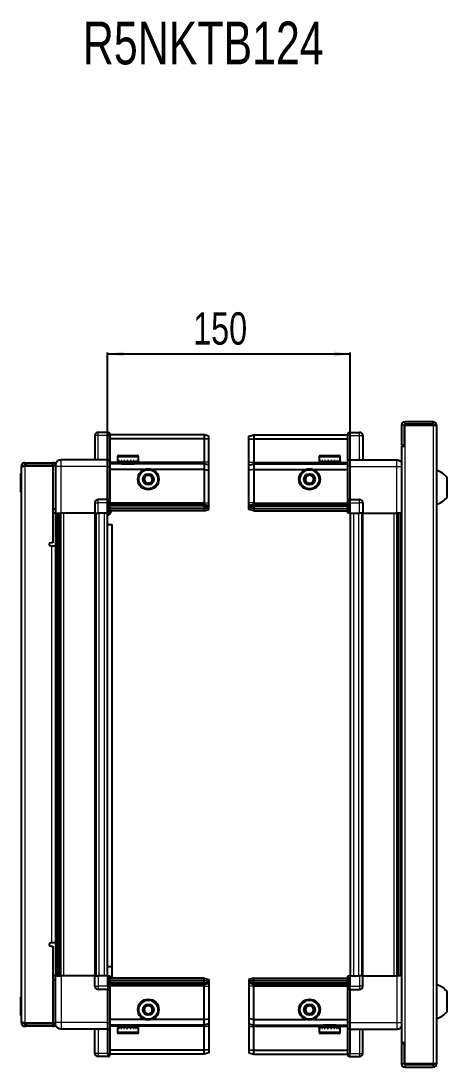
# Model space of a CAD drawing. Header units: millimetres. Extents: x 1315 to 4550, y 427 to 1624.
# Drawn here: x 2843 to 3107, y 977 to 1624 of the extents above; entities that cross this region are included whole.
import ezdxf

# ---------------------------------------------------------------- set-up
doc = ezdxf.new("R2010")
doc.units = ezdxf.units.MM
doc.layers.add('FORMAT', color=7, linetype='Continuous')
doc.styles.add('SLDTEXTSTYLE0', font='TXT', dxfattribs={"width": 0.75})
doc.dimstyles.new('SLDDIMSTYLE0', dxfattribs={"dimtxt": 20, "dimasz": 10, "dimexe": 0, "dimexo": 0.0625, "dimgap": 5, "dimtad": 2, "dimdec": 1, "dimrnd": 1e-09, "dimzin": 12, "dimdsep": 46, "dimtxsty": 'SLDTEXTSTYLE0', "dimsah": 1, "dimcen": 0.09, "dimadec": 0, "dimazin": 3, "dimtfac": 1, "dimtofl": 0, "dimtmove": 0, "dimatfit": 3, "dimfxl": 0, "dimfrac": 2, "dimtolj": 1, "dimtzin": 12, "dimarcsym": 0})

# ---------------------------------------------------------------- blocks, each defined once
blk = doc.blocks.new('_D_5')
at = {"layer": 'FORMAT'}
for p, q in [((2896.98, 1319.33), (2896.98, 1418.82)), ((2896.98, 1417.82), (3046.98, 1417.82)), ((3046.98, 1319.33), (3046.98, 1418.82))]:
    blk.add_line(p, q, dxfattribs=at)
for points in [[(2896.98, 1417.82), (2906.98, 1416.28), (2906.98, 1419.36)], [(3046.98, 1417.82), (3036.98, 1419.36), (3036.98, 1416.28)]]:
    blk.add_solid(points, dxfattribs=at)
at = {"layer": 'FORMAT', "insert": (2949.81, 1443.6), "char_height": 20, "attachment_point": 1, "style": 'SLDTEXTSTYLE0'}
blk.add_mtext('150', dxfattribs=at)

msp = doc.modelspace()

# ---------------------------------------------------------------- linework, layer by layer
at = {"color": 7, "linetype": 'Continuous', "lineweight": 25}
for p, q in [((3078.83, 1373.72), (3078.83, 1361.32)), ((3080.33, 1373.72), (3080.33, 1361.32)), ((3080.83, 1360.82), (3080.83, 1373.72)), ((3080.83, 1373.72), (3098.23, 1373.72)), ((3098.23, 1375.82), (3080.93, 1375.82)), ((3098.23, 1374.32), (3080.93, 1374.32)), ((3098.23, 1374.32), (3098.23, 1375.82)), ((3098.23, 1373.72), (3100.33, 1373.72)), ((3100.33, 1373.72), (3100.33, 978.92)), ((2889.13, 1367.32), (2889.13, 1352.32)), ((2897.13, 1369.32), (2891.13, 1369.32)), ((2897.13, 1369.32), (2897.46, 1369.32)), ((2897.13, 1369.32), (2897.13, 1367.32)), ((2897.13, 1352.52), (2897.13, 1367.32)), ((2897.13, 1352.52), (2897.13, 1367.32)), ((2898.33, 1368.82), (2897.46, 1369.32)), ((2898.33, 1367.32), (2898.33, 1368.82)), ((2956.63, 1367.82), (2898.33, 1367.82)), ((2898.33, 1367.32), (2898.33, 1352.52)), ((2956.63, 1365.32), (2898.33, 1365.32)), ((2956.63, 1367.82), (2956.63, 1365.32)), ((2959.63, 1367.02), (2956.63, 1367.82)), ((2956.63, 1365.32), (2956.63, 1350.82)), ((2959.63, 1365.17), (2956.63, 1365.32)), ((2959.63, 1365.17), (2959.63, 1367.02)), ((2959.63, 1350.82), (2959.63, 1365.17)), ((2984.33, 1367.02), (2987.33, 1367.82)), ((2984.33, 1365.17), (2984.33, 1367.02)), ((2984.33, 1365.17), (2987.33, 1365.32)), ((2984.33, 1350.82), (2984.33, 1365.17)), ((2987.33, 1367.82), (2987.33, 1365.32)), ((2987.33, 1367.82), (3045.63, 1367.82)), ((2987.33, 1365.32), (2987.33, 1350.82)), ((2987.33, 1365.32), (3045.63, 1365.32)), ((3046.49, 1369.32), (3045.63, 1368.82)), ((3046.49, 1369.32), (3045.63, 1368.82)), ((3045.63, 1368.82), (3045.63, 1367.32)), ((3045.63, 1352.52), (3045.63, 1367.32)), ((3046.83, 1369.32), (3046.49, 1369.32)), ((3046.83, 1369.32), (3046.49, 1369.32)), ((3046.83, 1367.32), (3046.83, 1369.32)), ((3046.83, 1369.32), (3046.83, 1369.32)), ((3046.83, 1369.32), (3052.83, 1369.32)), ((3046.83, 1367.32), (3046.83, 1352.52)), ((3054.83, 1367.32), (3054.83, 1352.32)), ((3078.73, 1360.82), (3078.73, 991.82)), ((3078.73, 1360.82), (3080.83, 1360.82)), ((3078.83, 1361.32), (3080.33, 1361.32)), ((2897.13, 1352.32), (2868.13, 1352.32)), ((2897.13, 1352.32), (2897.13, 1352.52)), ((2897.13, 1352.32), (2898.33, 1352.32)), ((2897.13, 1348.32), (2897.13, 1352.32)), ((2898.33, 1352.52), (2898.33, 1352.32)), ((2898.33, 1352.32), (2898.33, 1348.32)), ((2903.13, 1354.22), (2903.13, 1351.82)), ((2903.93, 1355.02), (2911.09, 1355.02)), ((2911.09, 1355.02), (2915.33, 1355.02)), ((2916.13, 1351.82), (2916.13, 1354.22)), ((3027.83, 1354.22), (3027.83, 1351.32)), ((3028.63, 1355.02), (3040.03, 1355.02)), ((3040.83, 1351.32), (3040.83, 1354.22)), ((3045.63, 1352.32), (3045.63, 1352.52)), ((3046.83, 1352.32), (3045.63, 1352.32)), ((3045.63, 1348.32), (3045.63, 1352.32)), ((3046.83, 1352.52), (3046.83, 1352.32)), ((3046.83, 1352.32), (3046.83, 1348.32)), ((3046.83, 1352.32), (3075.83, 1352.32)), ((2845.13, 1348.47), (2843.63, 1348.47)), ((2843.63, 1347.97), (2843.63, 1348.47)), ((2843.63, 1004.67), (2843.63, 1347.97)), ((2845.73, 1349.07), (2845.73, 1350.57)), ((2845.73, 1350.57), (2846.63, 1350.57)), ((2845.73, 1349.07), (2846.63, 1349.07)), ((2845.73, 1348.57), (2863.13, 1348.57)), ((2846.63, 1350.57), (2863.13, 1350.57)), ((2846.63, 1349.07), (2846.63, 1350.57)), ((2846.63, 1349.07), (2863.13, 1349.07)), ((2863.13, 1349.07), (2863.13, 1350.57)), ((2864.63, 1348.57), (2863.13, 1348.57)), ((2863.13, 1348.57), (2863.13, 1301.07)), ((2864.63, 1348.32), (2864.63, 1319.32)), ((2897.13, 1328.02), (2897.13, 1348.32)), ((2956.63, 1349.82), (2898.33, 1349.82)), ((2898.33, 1348.32), (2898.33, 1328.02)), ((2919.63, 1346.32), (2898.33, 1346.32)), ((2903.13, 1351.82), (2903.13, 1351.32)), ((2903.13, 1351.32), (2903.26, 1351.32)), ((2903.45, 1351.82), (2903.26, 1351.82)), ((2903.26, 1351.82), (2903.26, 1351.32)), ((2903.26, 1351.32), (2903.45, 1351.32)), ((2903.45, 1351.82), (2903.45, 1351.32)), ((2903.45, 1351.32), (2903.98, 1351.32)), ((2904.38, 1351.82), (2903.98, 1351.82)), ((2903.98, 1351.82), (2903.98, 1351.32)), ((2903.98, 1351.32), (2904.38, 1351.32)), ((2904.38, 1351.82), (2904.38, 1351.32)), ((2904.38, 1351.32), (2905.25, 1351.32)), ((2905.23, 1351.32), (2905.23, 1351.22)), ((2905.23, 1351.22), (2914.03, 1351.22)), ((2905.82, 1351.82), (2905.25, 1351.82)), ((2905.25, 1351.82), (2905.25, 1351.32)), ((2905.25, 1351.32), (2905.82, 1351.32)), ((2905.63, 1350.82), (2906.32, 1350.34)), ((2905.63, 1350.82), (2910.66, 1350.82)), ((2906.32, 1350.34), (2905.63, 1349.86)), ((2905.63, 1349.86), (2905.63, 1349.82)), ((2905.63, 1349.86), (2910.66, 1349.86)), ((2905.82, 1351.82), (2905.82, 1351.32)), ((2905.82, 1351.32), (2906.95, 1351.32)), ((2906.32, 1350.34), (2910.48, 1350.34)), ((2907.64, 1351.82), (2906.95, 1351.82)), ((2906.95, 1351.82), (2906.95, 1351.32)), ((2906.95, 1351.32), (2907.64, 1351.32)), ((2907.64, 1351.82), (2907.64, 1351.32)), ((2907.64, 1351.32), (2908.91, 1351.32)), ((2909.65, 1351.82), (2908.91, 1351.82)), ((2908.91, 1351.82), (2908.91, 1351.32)), ((2908.91, 1351.32), (2909.14, 1351.32)), ((2909.14, 1351.82), (2909.14, 1351.32)), ((2909.64, 1351.82), (2909.64, 1351.32)), ((2909.64, 1351.32), (2909.65, 1351.32)), ((2909.65, 1351.82), (2909.65, 1351.32)), ((2909.65, 1351.32), (2910.94, 1351.32)), ((2910.48, 1350.34), (2912.94, 1350.34)), ((2910.66, 1350.82), (2913.63, 1350.82)), ((2910.66, 1349.86), (2913.63, 1349.86)), ((2911.65, 1351.82), (2910.94, 1351.82)), ((2910.94, 1351.82), (2910.94, 1351.32)), ((2911, 1351.82), (2911, 1351.32)), ((2911, 1351.32), (2911.65, 1351.32)), ((2911.65, 1351.82), (2911.65, 1351.32)), ((2911.65, 1351.32), (2912.84, 1351.32)), ((2913.46, 1351.82), (2912.84, 1351.82)), ((2912.84, 1351.82), (2912.84, 1351.32)), ((2912.84, 1351.32), (2913.46, 1351.32)), ((2912.94, 1350.34), (2913.63, 1350.82)), ((2913.63, 1349.86), (2912.94, 1350.34)), ((2913.46, 1351.82), (2913.46, 1351.32)), ((2913.46, 1351.32), (2914.43, 1351.32)), ((2913.63, 1349.82), (2913.63, 1349.86)), ((2914.03, 1351.22), (2914.03, 1351.32)), ((2914.9, 1351.82), (2914.43, 1351.82)), ((2914.43, 1351.82), (2914.43, 1351.32)), ((2914.43, 1351.32), (2914.9, 1351.32)), ((2914.9, 1351.82), (2914.9, 1351.32)), ((2914.9, 1351.32), (2915.55, 1351.32)), ((2915.82, 1351.82), (2915.55, 1351.82)), ((2915.55, 1351.82), (2915.55, 1351.32)), ((2915.55, 1351.32), (2915.82, 1351.32)), ((2915.82, 1351.82), (2915.82, 1351.32)), ((2915.82, 1351.32), (2916.09, 1351.32)), ((2916.13, 1351.82), (2916.09, 1351.82)), ((2916.09, 1351.82), (2916.09, 1351.32)), ((2916.09, 1351.32), (2916.13, 1351.32)), ((2916.13, 1351.82), (2916.13, 1351.32)), ((2956.63, 1346.32), (2924.63, 1346.32)), ((2956.63, 1350.82), (2956.63, 1349.82)), ((2956.63, 1349.82), (2956.63, 1346.32)), ((2959.63, 1349.02), (2956.63, 1349.82)), ((2956.63, 1346.32), (2956.63, 1325.82)), ((2956.63, 1346.32), (2959.63, 1345.99)), ((2959.63, 1349.02), (2959.63, 1350.82)), ((2959.63, 1345.99), (2959.63, 1349.02)), ((2959.63, 1325.82), (2959.63, 1345.99)), ((2984.33, 1349.02), (2984.33, 1350.82)), ((2984.33, 1349.02), (2987.33, 1349.82)), ((2984.33, 1345.99), (2984.33, 1349.02)), ((2987.33, 1346.32), (2984.33, 1345.99)), ((2984.33, 1325.82), (2984.33, 1345.99)), ((2987.33, 1350.82), (2987.33, 1349.82)), ((2987.33, 1349.82), (2987.33, 1346.32)), ((2987.33, 1349.82), (3045.63, 1349.82)), ((2987.33, 1346.32), (2987.33, 1325.82)), ((2987.33, 1346.32), (3019.33, 1346.32)), ((3024.33, 1346.32), (3045.63, 1346.32)), ((3027.83, 1351.32), (3027.86, 1351.32)), ((3027.98, 1351.82), (3027.86, 1351.82)), ((3027.86, 1351.82), (3027.86, 1351.32)), ((3027.86, 1351.32), (3027.98, 1351.32)), ((3027.98, 1351.82), (3027.98, 1351.32)), ((3027.98, 1351.32), (3028.39, 1351.32)), ((3028.73, 1351.82), (3028.39, 1351.82)), ((3028.39, 1351.82), (3028.39, 1351.32)), ((3028.39, 1351.32), (3028.73, 1351.32)), ((3028.73, 1351.82), (3028.73, 1351.32)), ((3028.73, 1351.32), (3029.51, 1351.32)), ((3030.03, 1351.82), (3029.51, 1351.82)), ((3029.51, 1351.82), (3029.51, 1351.32)), ((3029.51, 1351.32), (3030.03, 1351.32)), ((3029.93, 1351.32), (3029.93, 1351.22)), ((3029.93, 1351.22), (3038.73, 1351.22)), ((3030.03, 1351.82), (3030.03, 1351.32)), ((3030.03, 1351.32), (3031.09, 1351.32)), ((3030.33, 1350.82), (3031.02, 1350.34)), ((3030.33, 1350.82), (3038.33, 1350.82)), ((3031.02, 1350.34), (3030.33, 1349.86)), ((3030.33, 1349.86), (3030.33, 1349.82)), ((3030.33, 1349.86), (3038.33, 1349.86)), ((3031.02, 1350.34), (3037.64, 1350.34)), ((3031.75, 1351.82), (3031.09, 1351.82)), ((3031.09, 1351.82), (3031.09, 1351.32)), ((3031.09, 1351.32), (3031.75, 1351.32)), ((3031.75, 1351.82), (3031.75, 1351.32)), ((3031.75, 1351.32), (3032.99, 1351.32)), ((3033.72, 1351.82), (3032.99, 1351.82)), ((3032.99, 1351.82), (3032.99, 1351.32)), ((3032.99, 1351.32), (3033.42, 1351.32)), ((3033.42, 1351.82), (3033.42, 1351.32)), ((3033.72, 1351.82), (3033.72, 1351.32)), ((3033.72, 1351.32), (3035.02, 1351.32)), ((3035.75, 1351.82), (3035.02, 1351.82)), ((3035.02, 1351.82), (3035.02, 1351.32)), ((3035.29, 1351.82), (3035.29, 1351.32)), ((3035.29, 1351.32), (3035.75, 1351.32)), ((3035.75, 1351.82), (3035.75, 1351.32)), ((3035.75, 1351.32), (3036.98, 1351.32)), ((3037.64, 1351.82), (3036.98, 1351.82)), ((3036.98, 1351.82), (3036.98, 1351.32)), ((3036.98, 1351.32), (3037.64, 1351.32)), ((3037.64, 1351.82), (3037.64, 1351.32)), ((3037.64, 1351.32), (3038.69, 1351.32)), ((3037.64, 1350.34), (3038.33, 1350.82)), ((3038.33, 1349.86), (3037.64, 1350.34)), ((3038.33, 1349.82), (3038.33, 1349.86)), ((3039.21, 1351.82), (3038.69, 1351.82)), ((3038.69, 1351.82), (3038.69, 1351.32)), ((3038.69, 1351.32), (3039.21, 1351.32)), ((3038.73, 1351.22), (3038.73, 1351.32)), ((3039.21, 1351.82), (3039.21, 1351.32)), ((3039.21, 1351.32), (3039.96, 1351.32)), ((3040.29, 1351.82), (3039.96, 1351.82)), ((3039.96, 1351.82), (3039.96, 1351.32)), ((3039.96, 1351.32), (3040.29, 1351.32)), ((3040.29, 1351.82), (3040.29, 1351.32)), ((3040.29, 1351.32), (3040.69, 1351.32)), ((3040.8, 1351.82), (3040.69, 1351.82)), ((3040.69, 1351.82), (3040.69, 1351.32)), ((3040.69, 1351.32), (3040.8, 1351.32)), ((3040.8, 1351.82), (3040.8, 1351.32)), ((3040.8, 1351.32), (3040.83, 1351.32)), ((3045.63, 1328.02), (3045.63, 1348.32)), ((3046.83, 1348.32), (3046.83, 1328.02)), ((2843.63, 1343.96), (2843.33, 1343.96)), ((2843.33, 1332.39), (2843.33, 1343.96)), ((3106.93, 1329.32), (3106.93, 1341.32)), ((2843.33, 1332.39), (2843.63, 1332.39)), ((2897.13, 1327.82), (2891.13, 1327.82)), ((2897.13, 1327.82), (2897.13, 1328.02)), ((2897.13, 1327.82), (2897.13, 1325.82)), ((2897.13, 1327.82), (2898.33, 1327.82)), ((2898.33, 1328.02), (2898.33, 1327.82)), ((2898.33, 1327.15), (2898.33, 1327.82)), ((2898.33, 1327.15), (2898.33, 1319.32)), ((3045.63, 1327.82), (3045.63, 1328.02)), ((3046.83, 1327.82), (3045.63, 1327.82)), ((3045.63, 1327.82), (3045.63, 1327.15)), ((3045.63, 1319.32), (3045.63, 1327.15)), ((3046.83, 1328.02), (3046.83, 1327.82)), ((3046.83, 1325.82), (3046.83, 1327.82)), ((3046.83, 1327.82), (3052.83, 1327.82)), ((3046.83, 1325.82), (3046.83, 1327.82)), ((2863.13, 1322.07), (2864.63, 1322.07)), ((2889.13, 1325.82), (2889.13, 1319.32)), ((2897.13, 1319.32), (2897.13, 1325.82)), ((2897.13, 1319.32), (2897.13, 1325.82)), ((2897.46, 1319.32), (2897.46, 1325.82)), ((2956.63, 1324.82), (2898.33, 1324.82)), ((2956.63, 1323.82), (2898.33, 1323.82)), ((2956.63, 1322.32), (2898.33, 1322.32)), ((2956.63, 1320.82), (2898.33, 1320.82)), ((2956.63, 1325.82), (2956.63, 1324.82)), ((2956.63, 1324.82), (2956.63, 1323.82)), ((2956.63, 1324.82), (2959.63, 1324.02)), ((2956.63, 1323.82), (2956.63, 1322.32)), ((2956.63, 1323.82), (2959.63, 1323.28)), ((2956.63, 1322.32), (2959.63, 1322.78)), ((2956.63, 1322.32), (2956.63, 1320.82)), ((2956.63, 1320.82), (2959.63, 1321.63)), ((2959.63, 1324.02), (2959.63, 1325.82)), ((2959.63, 1323.28), (2959.63, 1324.02)), ((2959.63, 1322.78), (2959.63, 1323.28)), ((2959.63, 1321.63), (2959.63, 1322.78)), ((2984.33, 1324.02), (2984.33, 1325.82)), ((2987.33, 1324.82), (2984.33, 1324.02)), ((2984.33, 1323.28), (2984.33, 1324.02)), ((2987.33, 1323.82), (2984.33, 1323.28)), ((2984.33, 1322.78), (2984.33, 1323.28)), ((2984.33, 1321.63), (2984.33, 1322.78)), ((2987.33, 1322.32), (2984.33, 1322.78)), ((2987.33, 1320.82), (2984.33, 1321.63)), ((2987.33, 1325.82), (2987.33, 1324.82)), ((2987.33, 1324.82), (2987.33, 1323.82)), ((2987.33, 1324.82), (3045.63, 1324.82)), ((2987.33, 1323.82), (3045.63, 1323.82)), ((2987.33, 1323.82), (2987.33, 1322.32)), ((2987.33, 1322.32), (2987.33, 1320.82)), ((2987.33, 1322.32), (3045.63, 1322.32)), ((2987.33, 1320.82), (3045.63, 1320.82)), ((3046.49, 1325.82), (3046.49, 1319.32)), ((3046.83, 1325.82), (3046.83, 1319.32)), ((3054.83, 1325.82), (3054.83, 1319.32)), ((2864.63, 1319.32), (2863.13, 1319.32)), ((2865.28, 1033.32), (2865.28, 1319.32)), ((2867.07, 1319.32), (2867.07, 1033.32)), ((2867.1, 1319.32), (2867.1, 1033.32)), ((2889.13, 1319.32), (2868.13, 1319.32)), ((2889.13, 1319.32), (2891.13, 1319.32)), ((2889.78, 1033.32), (2889.78, 1319.32)), ((2897.13, 1319.32), (2891.13, 1319.32)), ((2896.98, 1033.32), (2896.98, 1319.32)), ((2897.13, 1319.32), (2897.46, 1319.32)), ((2897.13, 1319.32), (2897.13, 1319.32)), ((2898.33, 1319.32), (2897.46, 1319.32)), ((2897.46, 1319.32), (2897.46, 1319.32)), ((3046.49, 1319.32), (3045.63, 1319.32)), ((3046.83, 1319.32), (3046.49, 1319.32)), ((3046.83, 1319.32), (3052.83, 1319.32)), ((3046.98, 1319.32), (3046.98, 1033.32)), ((3054.83, 1319.32), (3052.83, 1319.32)), ((3054.18, 1319.32), (3054.18, 1033.32)), ((3054.83, 1319.32), (3075.83, 1319.32)), ((3076.85, 1033.32), (3076.85, 1319.32)), ((3076.88, 1033.32), (3076.88, 1319.32)), ((3078.68, 1319.32), (3078.68, 1033.32)), ((2896.98, 1312.32), (2899.48, 1312.32)), ((2899.48, 1312.32), (2899.48, 1038.82)), ((2863.13, 1301.07), (2861.78, 1301.07)), ((2861.78, 1299.07), (2862.53, 1299.07)), ((2862.53, 1299.07), (2864.63, 1299.07)), ((2864.63, 1299.07), (2864.63, 1053.57)), ((2862.53, 1053.57), (2861.78, 1053.57)), ((2861.78, 1051.57), (2863.13, 1051.57)), ((2864.63, 1053.57), (2862.53, 1053.57)), ((2863.13, 1051.57), (2863.13, 1004.07)), ((2899.48, 1038.82), (2896.98, 1038.82)), ((2899.48, 1038.82), (2899.48, 1031.82)), ((2864.63, 1033.32), (2863.13, 1033.32)), ((2864.63, 1030.57), (2863.13, 1030.57)), ((2864.63, 1004.32), (2864.63, 1033.32)), ((2889.13, 1033.32), (2868.13, 1033.32)), ((2889.13, 1026.82), (2889.13, 1033.32)), ((2889.13, 1033.32), (2891.13, 1033.32)), ((2897.13, 1033.32), (2891.13, 1033.32)), ((2897.13, 1026.82), (2897.13, 1033.32)), ((2897.13, 1033.32), (2897.46, 1033.32)), ((2897.46, 1026.82), (2897.46, 1033.32)), ((2897.46, 1033.32), (2898.33, 1033.32)), ((2898.33, 1033.32), (2898.33, 1025.5)), ((2956.63, 1031.82), (2898.33, 1031.82)), ((2956.63, 1030.32), (2898.33, 1030.32)), ((2956.63, 1028.82), (2898.33, 1028.82)), ((2956.63, 1030.32), (2956.63, 1031.82)), ((2956.63, 1031.82), (2959.63, 1031.02)), ((2956.63, 1028.82), (2956.63, 1030.32)), ((2956.63, 1030.32), (2959.63, 1029.87)), ((2956.63, 1028.82), (2959.63, 1029.37)), ((2956.63, 1027.82), (2956.63, 1028.82)), ((2959.63, 1031.02), (2959.63, 1029.87)), ((2959.63, 1029.87), (2959.63, 1029.37)), ((2959.63, 1029.37), (2959.63, 1028.63)), ((2987.33, 1031.82), (2984.33, 1031.02)), ((2984.33, 1031.02), (2984.33, 1029.87)), ((2987.33, 1030.32), (2984.33, 1029.87)), ((2984.33, 1029.87), (2984.33, 1029.37)), ((2987.33, 1028.82), (2984.33, 1029.37)), ((2984.33, 1029.37), (2984.33, 1028.63)), ((2987.33, 1030.32), (2987.33, 1031.82)), ((2987.33, 1031.82), (3045.63, 1031.82)), ((2987.33, 1028.82), (2987.33, 1030.32)), ((2987.33, 1030.32), (3045.63, 1030.32)), ((2987.33, 1028.82), (3045.63, 1028.82)), ((2987.33, 1027.82), (2987.33, 1028.82)), ((3045.63, 1025.5), (3045.63, 1033.32)), ((3045.63, 1033.32), (3046.49, 1033.32)), ((3046.49, 1033.32), (3046.49, 1033.32)), ((3046.49, 1033.32), (3046.49, 1026.82)), ((3046.83, 1033.32), (3046.49, 1033.32)), ((3046.83, 1033.32), (3046.83, 1026.82)), ((3046.83, 1033.32), (3046.83, 1033.32)), ((3046.83, 1033.32), (3052.83, 1033.32)), ((3046.83, 1033.32), (3046.83, 1026.82)), ((3054.83, 1033.32), (3052.83, 1033.32)), ((3054.83, 1026.82), (3054.83, 1033.32)), ((3054.83, 1033.32), (3075.83, 1033.32)), ((2897.13, 1024.82), (2891.13, 1024.82)), ((2897.13, 1026.82), (2897.13, 1024.82)), ((2897.13, 1026.82), (2897.13, 1024.82)), ((2897.13, 1024.82), (2898.33, 1024.82)), ((2897.13, 1024.62), (2897.13, 1024.82)), ((2897.13, 1004.32), (2897.13, 1024.62)), ((2956.63, 1027.82), (2898.33, 1027.82)), ((2898.33, 1024.82), (2898.33, 1025.5)), ((2898.33, 1024.82), (2898.33, 1024.62)), ((2898.33, 1024.62), (2898.33, 1004.32)), ((2956.63, 1027.82), (2959.63, 1028.63)), ((2956.63, 1026.82), (2956.63, 1027.82)), ((2956.63, 1006.32), (2956.63, 1026.82)), ((2959.63, 1028.63), (2959.63, 1026.82)), ((2959.63, 1026.82), (2959.63, 1006.66)), ((2987.33, 1027.82), (2984.33, 1028.63)), ((2984.33, 1028.63), (2984.33, 1026.82)), ((2984.33, 1026.82), (2984.33, 1006.66)), ((2987.33, 1027.82), (3045.63, 1027.82)), ((2987.33, 1026.82), (2987.33, 1027.82)), ((2987.33, 1006.32), (2987.33, 1026.82)), ((3045.63, 1025.5), (3045.63, 1024.82)), ((3046.83, 1024.82), (3045.63, 1024.82)), ((3045.63, 1024.62), (3045.63, 1024.82)), ((3045.63, 1004.32), (3045.63, 1024.62)), ((3046.83, 1024.82), (3046.83, 1026.82)), ((3046.83, 1024.82), (3046.83, 1024.62)), ((3046.83, 1024.82), (3052.83, 1024.82)), ((3046.83, 1024.62), (3046.83, 1004.32)), ((3106.93, 1011.32), (3106.93, 1023.32)), ((2843.63, 1020.26), (2843.33, 1020.26)), ((2843.33, 1010.58), (2843.33, 1020.26)), ((2843.33, 1008.69), (2843.33, 1010.58)), ((2843.33, 1008.69), (2843.63, 1008.69)), ((2843.63, 1004.17), (2843.63, 1004.67)), ((2845.13, 1004.17), (2843.63, 1004.17)), ((2863.13, 1004.07), (2845.73, 1004.07)), ((2845.73, 1003.57), (2845.73, 1002.07)), ((2845.73, 1003.57), (2846.63, 1003.57)), ((2863.13, 1003.57), (2846.63, 1003.57)), ((2846.63, 1003.57), (2846.63, 1002.07)), ((2863.13, 1004.07), (2864.63, 1004.07)), ((2863.13, 1003.57), (2863.13, 1002.07)), ((2897.13, 1000.32), (2897.13, 1004.32)), ((2919.63, 1006.32), (2898.33, 1006.32)), ((2898.33, 1004.32), (2898.33, 1000.32)), ((2956.63, 1002.82), (2898.33, 1002.82)), ((2905.63, 1002.82), (2905.63, 1002.79)), ((2905.63, 1002.79), (2906.32, 1002.31)), ((2905.73, 1002.79), (2905.63, 1002.79)), ((2913.63, 1002.79), (2905.73, 1002.79)), ((2912.94, 1002.31), (2913.63, 1002.79)), ((2913.63, 1002.79), (2913.63, 1002.82)), ((2956.63, 1006.32), (2924.63, 1006.32)), ((2956.63, 1006.32), (2959.63, 1006.66)), ((2956.63, 1002.82), (2956.63, 1006.32)), ((2959.63, 1003.63), (2956.63, 1002.82)), ((2956.63, 1001.82), (2956.63, 1002.82)), ((2959.63, 1006.66), (2959.63, 1003.63)), ((2959.63, 1003.63), (2959.63, 1001.82)), ((2987.33, 1006.32), (2984.33, 1006.66)), ((2984.33, 1006.66), (2984.33, 1003.63)), ((2984.33, 1003.63), (2987.33, 1002.82)), ((2984.33, 1003.63), (2984.33, 1001.82)), ((2987.33, 1006.32), (3019.33, 1006.32)), ((2987.33, 1002.82), (2987.33, 1006.32)), ((2987.33, 1002.82), (3045.63, 1002.82)), ((2987.33, 1001.82), (2987.33, 1002.82)), ((3024.33, 1006.32), (3045.63, 1006.32)), ((3030.33, 1002.82), (3030.33, 1002.79)), ((3030.33, 1002.79), (3031.02, 1002.31)), ((3038.33, 1002.79), (3030.33, 1002.79)), ((3037.64, 1002.31), (3038.33, 1002.79)), ((3038.33, 1002.79), (3038.33, 1002.82)), ((3045.63, 1000.32), (3045.63, 1004.32)), ((3046.83, 1004.32), (3046.83, 1000.32)), ((2845.73, 1002.07), (2846.63, 1002.07)), ((2863.13, 1002.07), (2846.63, 1002.07)), ((2897.13, 1000.32), (2868.13, 1000.32)), ((2889.13, 985.32), (2889.13, 1000.32)), ((2897.13, 1000.32), (2898.33, 1000.32)), ((2897.13, 1000.12), (2897.13, 1000.32)), ((2897.13, 985.32), (2897.13, 1000.12)), ((2898.33, 1000.32), (2898.33, 1000.12)), ((2898.33, 1000.12), (2898.33, 985.32)), ((2903.13, 1001.32), (2903.13, 998.42)), ((2903.22, 1001.32), (2903.13, 1001.32)), ((2903.22, 1000.82), (2903.22, 1001.32)), ((2903.39, 1001.32), (2903.22, 1001.32)), ((2903.22, 1000.82), (2903.39, 1000.82)), ((2903.39, 1000.82), (2903.39, 1001.32)), ((2903.88, 1001.32), (2903.39, 1001.32)), ((2903.88, 1000.82), (2903.88, 1001.32)), ((2904.26, 1001.32), (2903.88, 1001.32)), ((2903.88, 1000.82), (2904.26, 1000.82)), ((2904.08, 997.62), (2903.93, 997.62)), ((2915.33, 997.62), (2904.08, 997.62)), ((2904.26, 1000.82), (2904.26, 1001.32)), ((2905.1, 1001.32), (2904.26, 1001.32)), ((2905.1, 1000.82), (2905.1, 1001.32)), ((2905.66, 1001.32), (2905.1, 1001.32)), ((2905.1, 1000.82), (2905.66, 1000.82)), ((2905.23, 1001.42), (2905.23, 1001.32)), ((2910.62, 1001.42), (2905.23, 1001.42)), ((2906.32, 1002.31), (2905.63, 1001.82)), ((2905.73, 1001.82), (2905.63, 1001.82)), ((2905.66, 1000.82), (2905.66, 1001.32)), ((2906.76, 1001.32), (2905.66, 1001.32)), ((2913.63, 1001.82), (2905.73, 1001.82)), ((2906.4, 1002.31), (2906.32, 1002.31)), ((2912.94, 1002.31), (2906.4, 1002.31)), ((2906.76, 1000.82), (2906.76, 1001.32)), ((2907.44, 1001.32), (2906.76, 1001.32)), ((2906.76, 1000.82), (2907.44, 1000.82)), ((2907.44, 1000.82), (2907.44, 1001.32)), ((2908.71, 1001.32), (2907.44, 1001.32)), ((2908.71, 1000.82), (2908.71, 1001.32)), ((2909, 1001.32), (2908.71, 1001.32)), ((2908.71, 1000.82), (2909.44, 1000.82)), ((2909, 1000.82), (2909, 1001.32)), ((2909.44, 1000.82), (2909.44, 1001.32)), ((2910.74, 1001.32), (2909.44, 1001.32)), ((2914.03, 1001.42), (2910.62, 1001.42)), ((2910.74, 1000.82), (2910.74, 1001.32)), ((2910.74, 1000.82), (2911.46, 1000.82)), ((2910.87, 1000.82), (2910.87, 1001.32)), ((2911.46, 1001.32), (2910.87, 1001.32)), ((2911.46, 1000.82), (2911.46, 1001.32)), ((2912.66, 1001.32), (2911.46, 1001.32)), ((2912.66, 1000.82), (2912.66, 1001.32)), ((2913.3, 1001.32), (2912.66, 1001.32)), ((2912.66, 1000.82), (2913.3, 1000.82)), ((2913.63, 1001.82), (2912.94, 1002.31)), ((2913.3, 1000.82), (2913.3, 1001.32)), ((2914.29, 1001.32), (2913.3, 1001.32)), ((2914.03, 1001.32), (2914.03, 1001.42)), ((2914.29, 1000.82), (2914.29, 1001.32)), ((2914.77, 1001.32), (2914.29, 1001.32)), ((2914.29, 1000.82), (2914.77, 1000.82)), ((2914.77, 1000.82), (2914.77, 1001.32)), ((2915.46, 1001.32), (2914.77, 1001.32)), ((2915.46, 1000.82), (2915.46, 1001.32)), ((2915.75, 1001.32), (2915.46, 1001.32)), ((2915.46, 1000.82), (2915.75, 1000.82)), ((2915.75, 1000.82), (2915.75, 1001.32)), ((2916.06, 1001.32), (2915.75, 1001.32)), ((2916.06, 1000.82), (2916.06, 1001.32)), ((2916.12, 1001.32), (2916.06, 1001.32)), ((2916.06, 1000.82), (2916.12, 1000.82)), ((2916.12, 1000.82), (2916.12, 1001.32)), ((2916.13, 1001.32), (2916.12, 1001.32)), ((2916.13, 998.42), (2916.13, 1001.32)), ((2956.63, 987.32), (2956.63, 1001.82)), ((2959.63, 1001.82), (2959.63, 987.48)), ((2984.33, 1001.82), (2984.33, 987.48)), ((2987.33, 987.32), (2987.33, 1001.82)), ((3027.83, 1001.32), (3027.83, 998.42)), ((3027.85, 1001.32), (3027.83, 1001.32)), ((3027.85, 1000.82), (3027.85, 1001.32)), ((3027.94, 1001.32), (3027.85, 1001.32)), ((3027.85, 1000.82), (3027.94, 1000.82)), ((3027.94, 1000.82), (3027.94, 1001.32)), ((3028.32, 1001.32), (3027.94, 1001.32)), ((3028.32, 1000.82), (3028.32, 1001.32)), ((3028.63, 1001.32), (3028.32, 1001.32)), ((3028.32, 1000.82), (3028.63, 1000.82)), ((3028.63, 1000.82), (3028.63, 1001.32)), ((3029.37, 1001.32), (3028.63, 1001.32)), ((3040.03, 997.62), (3028.63, 997.62)), ((3029.37, 1000.82), (3029.37, 1001.32)), ((3029.88, 1001.32), (3029.37, 1001.32)), ((3029.37, 1000.82), (3029.88, 1000.82)), ((3029.88, 1000.82), (3029.88, 1001.32)), ((3030.92, 1001.32), (3029.88, 1001.32)), ((3029.93, 1001.42), (3029.93, 1001.32)), ((3038.73, 1001.42), (3029.93, 1001.42)), ((3031.02, 1002.31), (3030.33, 1001.82)), ((3038.33, 1001.82), (3030.33, 1001.82)), ((3030.92, 1000.82), (3030.92, 1001.32)), ((3031.57, 1001.32), (3030.92, 1001.32)), ((3030.92, 1000.82), (3031.57, 1000.82)), ((3037.64, 1002.31), (3031.02, 1002.31)), ((3031.57, 1000.82), (3031.57, 1001.32)), ((3032.79, 1001.32), (3031.57, 1001.32)), ((3032.79, 1000.82), (3032.79, 1001.32)), ((3033.29, 1001.32), (3032.79, 1001.32)), ((3032.79, 1000.82), (3033.52, 1000.82)), ((3033.29, 1000.82), (3033.29, 1001.32)), ((3033.52, 1000.82), (3033.52, 1001.32)), ((3034.82, 1001.32), (3033.52, 1001.32)), ((3034.82, 1000.82), (3034.82, 1001.32)), ((3034.82, 1000.82), (3035.55, 1000.82)), ((3035.16, 1000.82), (3035.16, 1001.32)), ((3035.55, 1001.32), (3035.16, 1001.32)), ((3035.55, 1000.82), (3035.55, 1001.32)), ((3036.8, 1001.32), (3035.55, 1001.32)), ((3036.8, 1000.82), (3036.8, 1001.32)), ((3037.46, 1001.32), (3036.8, 1001.32)), ((3036.8, 1000.82), (3037.46, 1000.82)), ((3037.46, 1000.82), (3037.46, 1001.32)), ((3038.54, 1001.32), (3037.46, 1001.32)), ((3038.33, 1001.82), (3037.64, 1002.31)), ((3038.54, 1000.82), (3038.54, 1001.32)), ((3039.07, 1001.32), (3038.54, 1001.32)), ((3038.54, 1000.82), (3039.07, 1000.82)), ((3038.73, 1001.32), (3038.73, 1001.42)), ((3039.07, 1000.82), (3039.07, 1001.32)), ((3039.86, 1001.32), (3039.07, 1001.32)), ((3039.86, 1000.82), (3039.86, 1001.32)), ((3040.21, 1001.32), (3039.86, 1001.32)), ((3039.86, 1000.82), (3040.21, 1000.82)), ((3040.21, 1000.82), (3040.21, 1001.32)), ((3040.64, 1001.32), (3040.21, 1001.32)), ((3040.64, 1000.82), (3040.64, 1001.32)), ((3040.78, 1001.32), (3040.64, 1001.32)), ((3040.64, 1000.82), (3040.78, 1000.82)), ((3040.78, 1000.82), (3040.78, 1001.32)), ((3040.83, 1001.32), (3040.78, 1001.32)), ((3040.83, 998.42), (3040.83, 1001.32)), ((3046.83, 1000.32), (3045.63, 1000.32)), ((3045.63, 1000.12), (3045.63, 1000.32)), ((3045.63, 985.32), (3045.63, 1000.12)), ((3046.83, 1000.32), (3046.83, 1000.12)), ((3046.83, 1000.32), (3075.83, 1000.32)), ((3046.83, 1000.12), (3046.83, 985.32)), ((3046.83, 1000.12), (3046.83, 985.32)), ((3054.83, 985.32), (3054.83, 1000.32)), ((3080.83, 991.82), (3078.73, 991.82)), ((3078.83, 991.32), (3080.33, 991.32)), ((3078.83, 991.32), (3078.83, 978.92)), ((3080.33, 991.32), (3080.33, 978.92)), ((3080.83, 978.92), (3080.83, 991.82)), ((2897.13, 985.32), (2897.13, 983.32)), ((2897.46, 983.32), (2898.33, 983.82)), ((2897.46, 983.32), (2898.33, 983.82)), ((2956.63, 987.32), (2898.33, 987.32)), ((2898.33, 983.82), (2898.33, 985.32)), ((2956.63, 984.82), (2898.33, 984.82)), ((2959.63, 987.48), (2956.63, 987.32)), ((2956.63, 984.82), (2956.63, 987.32)), ((2959.63, 985.63), (2956.63, 984.82)), ((2959.63, 987.48), (2959.63, 985.63)), ((2984.33, 987.48), (2987.33, 987.32)), ((2984.33, 987.48), (2984.33, 985.63)), ((2984.33, 985.63), (2987.33, 984.82)), ((2987.33, 987.32), (3045.63, 987.32)), ((2987.33, 984.82), (2987.33, 987.32)), ((2987.33, 984.82), (3045.63, 984.82)), ((3045.63, 985.32), (3045.63, 983.82)), ((3045.63, 983.82), (3046.49, 983.32)), ((3046.83, 983.32), (3046.83, 985.32)), ((2897.13, 983.32), (2891.13, 983.32)), ((2897.13, 983.32), (2897.46, 983.32)), ((2897.13, 983.32), (2897.46, 983.32)), ((2897.13, 983.32), (2897.13, 983.32)), ((3046.83, 983.32), (3046.49, 983.32)), ((3046.83, 983.32), (3052.83, 983.32)), ((3098.23, 978.92), (3080.83, 978.92)), ((3080.93, 978.32), (3098.23, 978.32)), ((3100.33, 978.92), (3098.23, 978.92)), ((3098.23, 978.32), (3098.23, 976.82)), ((3080.93, 976.82), (3098.23, 976.82))]:
    msp.add_line(p, q, dxfattribs=at)
at = {"color": 8, "linetype": 'Continuous', "lineweight": 18}
for p, q in [((3080.33, 1373.72), (3078.83, 1373.72)), ((3080.93, 1374.32), (3080.93, 1375.82)), ((3098.23, 1373.72), (3098.23, 978.92)), ((2891.13, 1367.32), (2889.13, 1367.32)), ((2891.13, 1367.32), (2891.13, 1369.32)), ((2891.13, 1352.32), (2891.13, 1367.32)), ((2897.13, 1367.32), (2891.13, 1367.32)), ((2897.13, 1367.32), (2898.33, 1367.32)), ((3046.83, 1367.32), (3045.63, 1367.32)), ((3046.83, 1367.32), (3052.83, 1367.32)), ((3052.83, 1367.32), (3052.83, 1369.32)), ((3052.83, 1352.32), (3052.83, 1367.32)), ((3052.83, 1367.32), (3054.83, 1367.32)), ((3080.83, 1360.82), (3080.83, 991.82)), ((2897.13, 1352.52), (2898.33, 1352.52)), ((2903.13, 1354.22), (2911.3, 1354.22)), ((2911.3, 1354.22), (2916.13, 1354.22)), ((3027.83, 1354.22), (3040.83, 1354.22)), ((3045.63, 1352.52), (3046.83, 1352.52)), ((2845.73, 1348.57), (2845.73, 1004.07)), ((2868.13, 1319.32), (2868.13, 1348.32)), ((2897.13, 1348.32), (2868.13, 1348.32)), ((2897.13, 1348.32), (2898.33, 1348.32)), ((2905.63, 1350.82), (2898.33, 1350.82)), ((2956.63, 1350.82), (2913.63, 1350.82)), ((2959.63, 1350.82), (2956.63, 1350.82)), ((2984.33, 1350.82), (2987.33, 1350.82)), ((2987.33, 1350.82), (3030.33, 1350.82)), ((3038.33, 1350.82), (3045.63, 1350.82)), ((3046.83, 1348.32), (3045.63, 1348.32)), ((3046.83, 1348.32), (3075.83, 1348.32)), ((3075.83, 1319.32), (3075.83, 1348.32)), ((2891.13, 1325.82), (2891.13, 1327.82)), ((2897.13, 1328.02), (2898.33, 1328.02)), ((3045.63, 1328.02), (3046.83, 1328.02)), ((3052.83, 1325.82), (3052.83, 1327.82)), ((2889.13, 1325.82), (2891.13, 1325.82)), ((2891.13, 1319.32), (2891.13, 1325.82)), ((2897.13, 1325.82), (2891.13, 1325.82)), ((2897.13, 1325.82), (2897.46, 1325.82)), ((2956.63, 1325.82), (2898.33, 1325.82)), ((2956.63, 1325.82), (2959.63, 1325.82)), ((2987.33, 1325.82), (2984.33, 1325.82)), ((2987.33, 1325.82), (3045.63, 1325.82)), ((3046.83, 1325.82), (3046.49, 1325.82)), ((3046.83, 1325.82), (3052.83, 1325.82)), ((3052.83, 1319.32), (3052.83, 1325.82)), ((3054.83, 1325.82), (3052.83, 1325.82)), ((2864.63, 1299.07), (2864.63, 1319.32)), ((2865.86, 1319.32), (2865.86, 1033.32)), ((2868.31, 1033.32), (2868.31, 1319.32)), ((2869.72, 1319.32), (2869.72, 1033.32)), ((2889.13, 1033.32), (2889.13, 1319.32)), ((2891.78, 1033.32), (2891.78, 1319.32)), ((2894.98, 1033.32), (2894.98, 1319.32)), ((2897.13, 1319.32), (2897.46, 1319.32)), ((3048.98, 1319.32), (3048.98, 1033.32)), ((3052.18, 1319.32), (3052.18, 1033.32)), ((3054.83, 1319.32), (3054.83, 1033.32)), ((3074.23, 1033.32), (3074.23, 1319.32)), ((3075.64, 1319.32), (3075.64, 1033.32)), ((3078.09, 1033.32), (3078.09, 1319.32)), ((2862.53, 1053.57), (2862.53, 1299.07)), ((2864.63, 1033.32), (2864.63, 1053.57)), ((2868.13, 1033.32), (2868.13, 1004.32)), ((2891.13, 1033.32), (2891.13, 1026.82)), ((3046.83, 1033.32), (3046.49, 1033.32)), ((3052.83, 1033.32), (3052.83, 1026.82)), ((3075.83, 1033.32), (3075.83, 1004.32)), ((2889.13, 1026.82), (2891.13, 1026.82)), ((2891.13, 1026.82), (2891.13, 1024.82)), ((2897.13, 1026.82), (2891.13, 1026.82)), ((2897.13, 1026.82), (2897.46, 1026.82)), ((2898.33, 1024.62), (2897.13, 1024.62)), ((2956.63, 1026.82), (2898.33, 1026.82)), ((2956.63, 1026.82), (2959.63, 1026.82)), ((2987.33, 1026.82), (2984.33, 1026.82)), ((2987.33, 1026.82), (3045.63, 1026.82)), ((3046.83, 1024.62), (3045.63, 1024.62)), ((3046.83, 1026.82), (3046.49, 1026.82)), ((3046.83, 1026.82), (3052.83, 1026.82)), ((3052.83, 1026.82), (3052.83, 1024.82)), ((3054.83, 1026.82), (3052.83, 1026.82)), ((2897.13, 1004.32), (2868.13, 1004.32)), ((2897.13, 1004.32), (2898.33, 1004.32)), ((3046.83, 1004.32), (3045.63, 1004.32)), ((3046.83, 1004.32), (3075.83, 1004.32)), ((2891.13, 1000.32), (2891.13, 985.32)), ((2898.33, 1000.12), (2897.13, 1000.12)), ((2905.63, 1001.82), (2898.33, 1001.82)), ((2903.3, 998.42), (2903.13, 998.42)), ((2916.13, 998.42), (2903.3, 998.42)), ((2956.63, 1001.82), (2913.63, 1001.82)), ((2959.63, 1001.82), (2956.63, 1001.82)), ((2984.33, 1001.82), (2987.33, 1001.82)), ((2987.33, 1001.82), (3030.33, 1001.82)), ((3040.83, 998.42), (3027.83, 998.42)), ((3038.33, 1001.82), (3045.63, 1001.82)), ((3046.83, 1000.12), (3045.63, 1000.12)), ((3052.83, 1000.32), (3052.83, 985.32)), ((2891.13, 985.32), (2889.13, 985.32)), ((2891.13, 985.32), (2891.13, 983.32)), ((2897.13, 985.32), (2891.13, 985.32)), ((2897.13, 985.32), (2898.33, 985.32)), ((3046.83, 985.32), (3045.63, 985.32)), ((3046.83, 985.32), (3052.83, 985.32)), ((3052.83, 985.32), (3052.83, 983.32)), ((3052.83, 985.32), (3054.83, 985.32)), ((3080.33, 978.92), (3078.83, 978.92)), ((3080.93, 978.32), (3080.93, 976.82))]:
    msp.add_line(p, q, dxfattribs=at)
at = {"color": 7, "linetype": 'Continuous', "lineweight": 25}
for centre, radius in [((2922.13, 1340.32), 6.5), ((3021.83, 1340.32), 6.5), ((2922.13, 1340.32), 3.46), ((3021.83, 1340.32), 3.46), ((2922.13, 1012.32), 6.5), ((2922.13, 1012.32), 3.46), ((3021.83, 1012.32), 6.5), ((3021.83, 1012.32), 3.46)]:
    msp.add_circle(centre, radius, dxfattribs=at)
at = {"color": 8, "linetype": 'Continuous', "lineweight": 18}
for centre in [(2922.13, 1340.32), (3021.83, 1340.32), (2922.13, 1012.32), (3021.83, 1012.32)]:
    msp.add_circle(centre, 5.7, dxfattribs=at)
at = {"color": 7, "linetype": 'Continuous', "lineweight": 25}
for centre, radius, start, end in [((3080.93, 1373.72), 2.1, 90, 180), ((3080.93, 1373.72), 0.6, 90, 180), ((3098.23, 1373.72), 2.1, 0, 90), ((3098.23, 1373.72), 0.6, 0, 90), ((2891.13, 1367.32), 2, 90, 180), ((3052.83, 1367.32), 2, 0, 90), ((2903.93, 1354.22), 0.8, 90, 180), ((2915.33, 1354.22), 0.8, 0, 90), ((3028.63, 1354.22), 0.8, 90, 180), ((3040.03, 1354.22), 0.8, 0, 90), ((2845.63, 1348.07), 0.5, 90, 117.7907), ((2863.03, 1348.47), 0.6, 9.59407, 90), ((2863.03, 1348.47), 2.1, 32.2369, 87.2706), ((2905.23, 1350.82), 0.4, 0, 90), ((2914.03, 1350.82), 0.4, 90, 180), ((3029.93, 1350.82), 0.4, 0, 90), ((3038.73, 1350.82), 0.4, 90, 180), ((3097.3, 1334.3), 11.91, 36.1266, 75.29965), ((2922.13, 1340.32), 2.5, 161.00659, 221.00659), ((2922.13, 1340.32), 2.5, 101.00659, 161.00659), ((2922.13, 1340.32), 2.5, 41.00659, 101.00659), ((2922.13, 1340.32), 2.5, 281.00659, 341.00659), ((2922.13, 1340.32), 2.5, 341.00659, 41.00659), ((3021.83, 1340.32), 2.5, 120.74103, 180.74103), ((3021.83, 1340.32), 2.5, 180.74103, 240.74103), ((3021.83, 1340.32), 2.5, 60.74103, 120.74103), ((3021.83, 1340.32), 2.5, 0.74103, 60.74103), ((3021.83, 1340.32), 2.5, 300.74103, 0.74103), ((2922.13, 1340.32), 2.5, 221.00659, 281.00659), ((3021.83, 1340.32), 2.5, 240.74103, 300.74103), ((2891.13, 1325.82), 2, 90, 180), ((3052.83, 1325.82), 2, 0, 90), ((3097.3, 1336.35), 11.91, 284.70035, 323.8734), ((2894.48, 1321.97), 5, 300, 346.70293), ((2861.78, 1300.07), 1, 90, 270), ((2861.78, 1052.57), 1, 90, 270), ((2891.13, 1026.82), 2, 180, 270), ((3052.83, 1026.82), 2, 270, 0), ((3097.3, 1016.3), 11.91, 36.1266, 75.29965), ((2922.13, 1012.32), 2.5, 127.98423, 187.98423), ((2922.13, 1012.32), 2.5, 187.98423, 247.98423), ((2922.13, 1012.32), 2.5, 67.98423, 127.98423), ((2922.13, 1012.32), 2.5, 247.98423, 307.98423), ((2922.13, 1012.32), 2.5, 7.98423, 67.98423), ((2922.13, 1012.32), 2.5, 307.98423, 7.98423), ((3021.83, 1012.32), 2.5, 155.91157, 215.91157), ((3021.83, 1012.32), 2.5, 95.91157, 155.91157), ((3021.83, 1012.32), 2.5, 215.91157, 275.91157), ((3021.83, 1012.32), 2.5, 35.91157, 95.91157), ((3021.83, 1012.32), 2.5, 275.91157, 335.91157), ((3021.83, 1012.32), 2.5, 335.91157, 35.91157), ((3097.3, 1018.35), 11.91, 284.70035, 323.8734), ((2845.63, 1004.57), 0.5, 243.58436, 270), ((2863.03, 1004.17), 0.6, 270, 350.40593), ((2863.03, 1004.17), 2.1, 272.7294, 327.8305), ((2903.93, 998.42), 0.8, 180, 270), ((2905.23, 1001.82), 0.4, 270, 0), ((2914.03, 1001.82), 0.4, 180, 270), ((2915.33, 998.42), 0.8, 270, 0), ((3028.63, 998.42), 0.8, 180, 270), ((3029.93, 1001.82), 0.4, 270, 0), ((3038.73, 1001.82), 0.4, 180, 270), ((3040.03, 998.42), 0.8, 270, 0), ((2891.13, 985.32), 2, 180, 270), ((3052.83, 985.32), 2, 270, 0), ((3080.93, 978.92), 2.1, 180, 270), ((3080.93, 978.92), 0.6, 180, 270), ((3098.23, 978.92), 2.1, 270, 0), ((3098.23, 978.92), 0.6, 270, 0)]:
    msp.add_arc(centre, radius, start, end, dxfattribs=at)
for centre, start_param, end_param in [((2900.92, 1325.82), 2.418858, 3.141593), ((3043.03, 1325.82), 0, 0.722734), ((2900.92, 1026.82), 3.141593, 3.864327), ((3043.03, 1026.82), 5.560451, 6.283185)]:
    msp.add_ellipse(centre, major_axis=(3.46, 0), ratio=0.57735, start_param=start_param, end_param=end_param, dxfattribs=at)
for points, knots in [([(2868.13, 1352.32), (2867.69, 1352.28), (2867.01, 1352.2), (2866.19, 1351.77), (2865.63, 1351.32), (2865.18, 1350.76), (2864.75, 1349.94), (2864.67, 1349.26), (2864.63, 1348.82)], [0, 0, 0, 0, 0.239457, 0.368361, 0.5, 0.631639, 0.760543, 1, 1, 1, 1]), ([(3075.83, 1352.32), (3076.27, 1352.28), (3076.95, 1352.21), (3077.76, 1351.77), (3078.31, 1351.33), (3078.59, 1350.96), (3078.73, 1350.77)], [0, 0, 0, 0, 0.384298, 0.591173, 0.802437, 1, 1, 1, 1]), ([(2845.73, 1350.57), (2845.47, 1350.55), (2844.98, 1350.49), (2844.34, 1350.1), (2843.87, 1349.54), (2843.65, 1348.96), (2843.63, 1348.6), (2843.63, 1348.47)], [0, 0, 0, 0, 0.230255, 0.448522, 0.666786, 0.88505, 1, 1, 1, 1]), ([(2843.63, 1347.97), (2843.65, 1348.02), (2843.71, 1348.11), (2844.1, 1348.24), (2844.66, 1348.37), (2845.24, 1348.48), (2845.6, 1348.55), (2845.73, 1348.57)], [0, 0, 0, 0, 0.230255, 0.448522, 0.666786, 0.88505, 1, 1, 1, 1]), ([(2864.63, 1348.82), (2864.63, 1348.82), (2864.63, 1348.8), (2864.63, 1348.69), (2864.63, 1348.52), (2864.63, 1348.39), (2864.63, 1348.32)], [0, 0, 0, 0, 0.249394, 0.500333, 0.750167, 1, 1, 1, 1]), ([(2919.29, 1339.77), (2919.46, 1340.26), (2919.78, 1341.17), (2920.09, 1342.08), (2920.23, 1342.5)], [0, 0, 0, 0, 0.534686, 1, 1, 1, 1]), ([(2921.19, 1337.59), (2920.96, 1337.85), (2920.42, 1338.48), (2919.77, 1339.23), (2919.38, 1339.68), (2919.29, 1339.77)], [0, 0, 0, 0, 0.362901, 0.866875, 1, 1, 1, 1]), ([(2920.23, 1342.5), (2920.74, 1342.6), (2921.69, 1342.78), (2922.63, 1342.97), (2923.07, 1343.05)], [0, 0, 0, 0, 0.5346859, 1, 1, 1, 1]), ([(2923.07, 1343.05), (2923.15, 1342.96), (2923.54, 1342.51), (2924.19, 1341.76), (2924.73, 1341.13), (2924.96, 1340.87)], [0, 0, 0, 0, 0.133125, 0.637099, 1, 1, 1, 1]), ([(2924.96, 1340.87), (2924.79, 1340.39), (2924.48, 1339.47), (2924.17, 1338.57), (2924.02, 1338.14)], [0, 0, 0, 0, 0.534686, 1, 1, 1, 1]), ([(3019.31, 1341.73), (3019.75, 1342), (3020.58, 1342.49), (3021.41, 1342.98), (3021.79, 1343.21)], [0, 0, 0, 0, 0.534686, 1, 1, 1, 1]), ([(3019.35, 1338.85), (3019.34, 1338.97), (3019.34, 1339.57), (3019.32, 1340.57), (3019.31, 1341.39), (3019.31, 1341.73)], [0, 0, 0, 0, 0.133125, 0.637099, 1, 1, 1, 1]), ([(3021.79, 1343.21), (3022.24, 1342.96), (3023.08, 1342.49), (3023.92, 1342.02), (3024.31, 1341.8)], [0, 0, 0, 0, 0.5346859, 1, 1, 1, 1]), ([(3024.31, 1341.8), (3024.31, 1341.45), (3024.32, 1340.63), (3024.34, 1339.64), (3024.34, 1339.04), (3024.35, 1338.91)], [0, 0, 0, 0, 0.362901, 0.866875, 1, 1, 1, 1]), ([(2924.02, 1338.14), (2923.51, 1338.05), (2922.57, 1337.86), (2921.63, 1337.68), (2921.19, 1337.59)], [0, 0, 0, 0, 0.534686, 1, 1, 1, 1]), ([(3021.86, 1337.44), (3021.41, 1337.69), (3020.57, 1338.16), (3019.74, 1338.63), (3019.35, 1338.85)], [0, 0, 0, 0, 0.534686, 1, 1, 1, 1]), ([(3024.35, 1338.91), (3023.9, 1338.65), (3023.07, 1338.16), (3022.25, 1337.67), (3021.86, 1337.44)], [0, 0, 0, 0, 0.534686, 1, 1, 1, 1]), ([(2864.63, 1319.32), (2864.67, 1319.32), (2864.74, 1319.32), (2865.35, 1319.32), (2866.23, 1319.32), (2867.22, 1319.32), (2867.87, 1319.32), (2868.13, 1319.32)], [0, 0, 0, 0, 0.214694, 0.429388, 0.644082, 0.858775, 1, 1, 1, 1]), ([(3078.68, 1319.32), (3078.64, 1319.32), (3078.42, 1319.32), (3077.7, 1319.32), (3076.74, 1319.32), (3076.09, 1319.32), (3075.83, 1319.32)], [0, 0, 0, 0, 0.071707, 0.420979, 0.770251, 1, 1, 1, 1]), ([(2864.63, 1033.32), (2864.67, 1033.32), (2864.74, 1033.32), (2865.35, 1033.32), (2866.23, 1033.32), (2867.22, 1033.32), (2867.87, 1033.32), (2868.13, 1033.32)], [0, 0, 0, 0, 0.214694, 0.429388, 0.644082, 0.858775, 1, 1, 1, 1]), ([(3078.68, 1033.32), (3078.64, 1033.32), (3078.42, 1033.32), (3077.7, 1033.32), (3076.74, 1033.32), (3076.09, 1033.32), (3075.83, 1033.32)], [0, 0, 0, 0, 0.071707, 0.420979, 0.770251, 1, 1, 1, 1]), ([(2919.45, 1013.41), (2919.86, 1013.72), (2920.62, 1014.32), (2921.37, 1014.91), (2921.73, 1015.18)], [0, 0, 0, 0, 0.5346859, 1, 1, 1, 1]), ([(2919.85, 1010.55), (2919.83, 1010.67), (2919.75, 1011.26), (2919.61, 1012.25), (2919.5, 1013.06), (2919.45, 1013.41)], [0, 0, 0, 0, 0.133125, 0.637099, 1, 1, 1, 1]), ([(2922.53, 1009.46), (2922.05, 1009.66), (2921.16, 1010.02), (2920.27, 1010.38), (2919.85, 1010.55)], [0, 0, 0, 0, 0.534686, 1, 1, 1, 1]), ([(2921.73, 1015.18), (2922.2, 1014.99), (2923.1, 1014.63), (2923.99, 1014.27), (2924.4, 1014.1)], [0, 0, 0, 0, 0.534686, 1, 1, 1, 1]), ([(2924.8, 1011.24), (2924.4, 1010.92), (2923.64, 1010.33), (2922.88, 1009.74), (2922.53, 1009.46)], [0, 0, 0, 0, 0.534686, 1, 1, 1, 1]), ([(2924.4, 1014.1), (2924.45, 1013.76), (2924.56, 1012.94), (2924.7, 1011.96), (2924.79, 1011.37), (2924.8, 1011.24)], [0, 0, 0, 0, 0.362901, 0.866875, 1, 1, 1, 1]), ([(3018.96, 1012.03), (3019.17, 1012.5), (3019.56, 1013.38), (3019.95, 1014.25), (3020.13, 1014.66)], [0, 0, 0, 0, 0.534686, 1, 1, 1, 1]), ([(3020.65, 1009.69), (3020.35, 1010.11), (3019.78, 1010.89), (3019.22, 1011.66), (3018.96, 1012.03)], [0, 0, 0, 0, 0.534686, 1, 1, 1, 1]), ([(3020.13, 1014.66), (3020.48, 1014.7), (3021.3, 1014.78), (3022.29, 1014.88), (3022.88, 1014.95), (3023.01, 1014.96)], [0, 0, 0, 0, 0.362901, 0.866875, 1, 1, 1, 1]), ([(3023.52, 1009.99), (3023.4, 1009.97), (3022.8, 1009.91), (3021.81, 1009.81), (3020.99, 1009.72), (3020.65, 1009.69)], [0, 0, 0, 0, 0.133125, 0.637099, 1, 1, 1, 1]), ([(3023.01, 1014.96), (3023.31, 1014.54), (3023.87, 1013.76), (3024.44, 1012.98), (3024.7, 1012.62)], [0, 0, 0, 0, 0.534686, 1, 1, 1, 1]), ([(3024.7, 1012.62), (3024.49, 1012.15), (3024.09, 1011.27), (3023.7, 1010.39), (3023.52, 1009.99)], [0, 0, 0, 0, 0.534686, 1, 1, 1, 1]), ([(2845.73, 1004.07), (2845.47, 1004.12), (2844.98, 1004.21), (2844.34, 1004.34), (2843.87, 1004.47), (2843.65, 1004.58), (2843.63, 1004.65), (2843.63, 1004.67)], [0, 0, 0, 0, 0.230255, 0.448522, 0.666786, 0.88505, 1, 1, 1, 1]), ([(2843.63, 1004.17), (2843.65, 1003.92), (2843.71, 1003.43), (2844.1, 1002.79), (2844.66, 1002.32), (2845.24, 1002.1), (2845.6, 1002.08), (2845.73, 1002.07)], [0, 0, 0, 0, 0.2302553, 0.4485219, 0.6667858, 0.8850496, 1, 1, 1, 1]), ([(2864.63, 1003.82), (2864.63, 1003.83), (2864.63, 1003.84), (2864.63, 1003.96), (2864.63, 1004.13), (2864.63, 1004.26), (2864.63, 1004.32)], [0, 0, 0, 0, 0.249394, 0.500333, 0.750167, 1, 1, 1, 1]), ([(2868.13, 1000.32), (2867.69, 1000.37), (2867.01, 1000.44), (2866.19, 1000.88), (2865.63, 1001.33), (2865.18, 1001.89), (2864.75, 1002.71), (2864.67, 1003.38), (2864.63, 1003.82)], [0, 0, 0, 0, 0.239457, 0.368361, 0.5, 0.631639, 0.760543, 1, 1, 1, 1]), ([(3075.83, 1000.32), (3076.27, 1000.37), (3076.95, 1000.44), (3077.76, 1000.88), (3078.31, 1001.32), (3078.59, 1001.69), (3078.73, 1001.87)], [0, 0, 0, 0, 0.384298, 0.591173, 0.802437, 1, 1, 1, 1])]:
    msp.add_open_spline(points, degree=3, knots=knots, dxfattribs=at)
at = {"color": 8, "linetype": 'Continuous', "lineweight": 18}
for points in [[(2868.13, 1348.32), (2868.13, 1348.85), (2868.13, 1349.9), (2868.13, 1351.22), (2868.13, 1352.14), (2868.13, 1352.26), (2868.13, 1352.32)], [(3075.83, 1348.32), (3075.83, 1348.85), (3075.83, 1349.9), (3075.83, 1351.22), (3075.83, 1352.14), (3075.83, 1352.26), (3075.83, 1352.32)], [(2868.13, 1004.32), (2868.13, 1003.8), (2868.13, 1002.75), (2868.13, 1001.43), (2868.13, 1000.5), (2868.13, 1000.38), (2868.13, 1000.32)], [(3075.83, 1004.32), (3075.83, 1003.8), (3075.83, 1002.75), (3075.83, 1001.43), (3075.83, 1000.5), (3075.83, 1000.38), (3075.83, 1000.32)]]:
    msp.add_open_spline(points, degree=3, dxfattribs=at)
at = {"color": 7, "linetype": 'Continuous', "lineweight": 25}
for points in [[(2845.73, 1349.07), (2845.65, 1349.06), (2845.49, 1349.05), (2845.29, 1348.91), (2845.15, 1348.71), (2845.14, 1348.55), (2845.13, 1348.47)], [(2845.13, 1004.17), (2845.14, 1004.09), (2845.15, 1003.94), (2845.29, 1003.74), (2845.49, 1003.6), (2845.65, 1003.58), (2845.73, 1003.57)]]:
    msp.add_open_spline(points, degree=3, dxfattribs=at)
at = {"color": 8, "linetype": 'Continuous', "lineweight": 18}
for points, knots in [([(2868.13, 1348.32), (2867.69, 1348.32), (2867.01, 1348.32), (2866.19, 1348.32), (2865.63, 1348.32), (2865.18, 1348.32), (2864.75, 1348.32), (2864.67, 1348.32), (2864.63, 1348.32)], [0, 0, 0, 0, 0.239457, 0.368361, 0.5, 0.631639, 0.760543, 1, 1, 1, 1]), ([(3075.83, 1348.32), (3076.27, 1348.32), (3076.95, 1348.32), (3077.76, 1348.32), (3078.31, 1348.32), (3078.59, 1348.32), (3078.73, 1348.32)], [0, 0, 0, 0, 0.3842982, 0.5911726, 0.8024372, 1, 1, 1, 1]), ([(2868.13, 1004.32), (2867.69, 1004.32), (2867.01, 1004.32), (2866.19, 1004.32), (2865.63, 1004.32), (2865.18, 1004.32), (2864.75, 1004.32), (2864.67, 1004.32), (2864.63, 1004.32)], [0, 0, 0, 0, 0.2394568, 0.3683607, 0.5, 0.6316393, 0.7605432, 1, 1, 1, 1]), ([(3075.83, 1004.32), (3076.27, 1004.32), (3076.95, 1004.32), (3077.76, 1004.32), (3078.31, 1004.32), (3078.59, 1004.32), (3078.73, 1004.32)], [0, 0, 0, 0, 0.384298, 0.591173, 0.802437, 1, 1, 1, 1])]:
    msp.add_open_spline(points, degree=3, knots=knots, dxfattribs=at)

# ---------------------------------------------------------------- texts
at = {"layer": 'FORMAT', "insert": (2881.65, 1623.39), "char_height": 26.458, "attachment_point": 1, "style": 'SLDTEXTSTYLE0'}
msp.add_mtext('R5NKTB124', dxfattribs=at)

# ---------------------------------------------------------------- dimensions: what is measured, and where the dimension line sits
at = {"layer": 'FORMAT'}
dim = msp.add_linear_dim(base=(3046.98, 1417.82), p1=(2896.98, 1319.32), p2=(3046.98, 1319.32), angle=0, dimstyle='SLDDIMSTYLE0', dxfattribs=at)
dim.commit()
dim.dimension.update_dxf_attribs({"geometry": '_D_5', "text_midpoint": (2971.98, 1417.82), "dimtype": 160})

doc.saveas('drawing.dxf')
